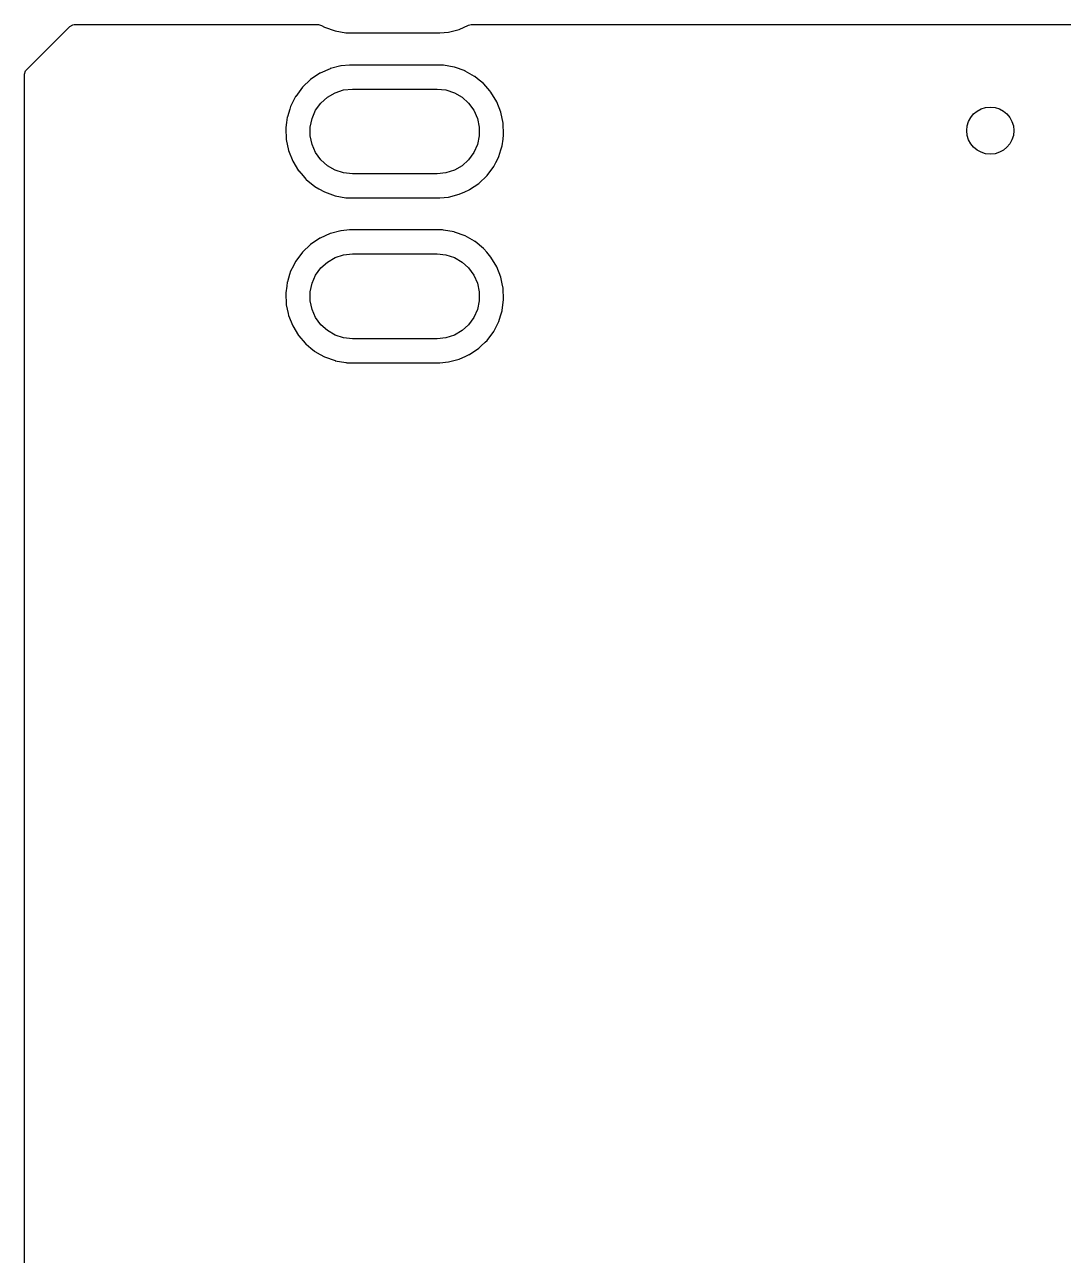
# Model space of a CAD drawing. Extents: x 1.86 to 8.44, y -4.92 to -0.87.
# Drawn here: x 1.86 to 2.728, y -3.893 to -2.864 of the extents above; entities that cross this region are included whole.
import ezdxf

# ---------------------------------------------------------------- set-up
doc = ezdxf.new("R2010")
doc.units = 0
doc.header["$MEASUREMENT"] = 0
doc.layers.add('BLACK', color=7, linetype='CONTINUOUS')

msp = doc.modelspace()

# ---------------------------------------------------------------- linework, layer by layer
at = {"layer": 'BLACK', "linetype": 'CONTINUOUS'}
for p, q in [((1.86169, -2.90209), (1.89815, -2.86563)), ((1.89815, -2.86563), (1.90061, -2.86429)), ((1.90061, -2.86429), (1.90166, -2.86417)), ((1.90166, -2.86417), (2.10599, -2.86417)), ((2.10599, -2.86417), (2.10844, -2.86482)), ((2.10844, -2.86482), (2.11081, -2.86617)), ((2.11081, -2.86617), (2.11966, -2.86938)), ((2.11966, -2.86938), (2.11986, -2.86942)), ((2.11986, -2.86942), (2.11986, -2.86942)), ((2.11986, -2.86942), (2.12876, -2.87103)), ((2.2146, -2.87045), (2.2233, -2.8682)), ((2.2233, -2.8682), (2.22351, -2.86814)), ((2.2233, -2.8682), (2.2233, -2.8682)), ((2.22351, -2.86814), (2.23135, -2.86461)), ((2.23135, -2.86461), (2.23338, -2.86417)), ((2.23338, -2.86417), (4.54519, -2.86417)), ((2.12876, -2.87103), (2.12876, -2.87103)), ((2.12876, -2.87103), (2.12892, -2.87106)), ((2.12892, -2.87106), (2.12964, -2.87109)), ((2.12964, -2.87109), (2.12984, -2.8711)), ((2.12984, -2.8711), (2.12984, -2.8711)), ((2.12984, -2.8711), (2.1299, -2.8711)), ((2.1299, -2.8711), (2.20738, -2.8711)), ((2.20738, -2.8711), (2.2144, -2.87051)), ((2.2144, -2.87051), (2.2146, -2.87045)), ((2.2146, -2.87045), (2.2146, -2.87045)), ((2.12457, -2.89864), (2.11587, -2.9009)), ((2.12478, -2.89859), (2.12457, -2.89864)), ((2.12457, -2.89864), (2.12457, -2.89864)), ((2.13179, -2.89799), (2.12478, -2.89859)), ((2.20927, -2.89799), (2.13179, -2.89799)), ((2.20933, -2.89799), (2.20927, -2.89799)), ((2.20953, -2.898), (2.20933, -2.89799)), ((2.20933, -2.89799), (2.20933, -2.89799)), ((2.21026, -2.89804), (2.20953, -2.898)), ((2.21042, -2.89807), (2.21026, -2.89804)), ((2.21931, -2.89968), (2.21042, -2.89807)), ((2.21042, -2.89807), (2.21042, -2.89807)), ((2.21952, -2.89971), (2.21931, -2.89968)), ((2.21931, -2.89968), (2.21931, -2.89968)), ((2.22836, -2.90292), (2.21952, -2.89971)), ((1.86024, -2.9056), (1.86102, -2.90292)), ((1.86024, -4.87984), (1.86024, -2.9056)), ((1.86102, -2.90292), (1.86169, -2.90209)), ((2.09928, -2.91007), (2.09247, -2.91657)), ((2.10709, -2.90482), (2.09928, -2.91007)), ((2.10728, -2.90473), (2.10709, -2.90482)), ((2.11548, -2.90104), (2.10728, -2.90473)), ((2.10728, -2.90473), (2.10728, -2.90473)), ((2.11567, -2.90095), (2.11548, -2.90104)), ((2.11587, -2.9009), (2.11567, -2.90095)), ((2.11587, -2.9009), (2.11587, -2.9009)), ((2.22855, -2.90303), (2.22836, -2.90292)), ((2.23636, -2.90748), (2.22855, -2.90303)), ((2.23654, -2.90758), (2.23636, -2.90748)), ((2.23636, -2.90748), (2.23636, -2.90748)), ((2.23875, -2.90939), (2.23654, -2.90758)), ((2.24366, -2.91341), (2.23875, -2.90939)), ((2.09247, -2.91657), (2.08685, -2.92412)), ((2.11974, -2.92108), (2.12679, -2.91879)), ((2.12679, -2.91879), (2.13415, -2.91801)), ((2.13415, -2.91801), (2.20502, -2.91801)), ((2.20502, -2.91801), (2.21239, -2.91879)), ((2.21239, -2.91879), (2.21943, -2.92108)), ((2.24382, -2.91355), (2.24366, -2.91341)), ((2.24366, -2.91341), (2.24366, -2.91341)), ((2.24396, -2.91371), (2.24382, -2.91355)), ((2.249, -2.91951), (2.24396, -2.91371)), ((2.24396, -2.91371), (2.24396, -2.91371)), ((2.24999, -2.92065), (2.249, -2.91951)), ((2.25487, -2.9287), (2.24999, -2.92065)), ((2.08676, -2.92431), (2.08278, -2.93213)), ((2.08685, -2.92412), (2.08676, -2.92431)), ((2.08676, -2.92431), (2.08676, -2.92431)), ((2.10347, -2.93573), (2.10782, -2.92974)), ((2.10782, -2.92974), (2.11333, -2.92478)), ((2.11333, -2.92478), (2.11974, -2.92108)), ((2.21943, -2.92108), (2.22585, -2.92478)), ((2.22585, -2.92478), (2.23135, -2.92974)), ((2.23135, -2.92974), (2.23571, -2.93573)), ((2.25833, -2.93745), (2.25487, -2.9287)), ((2.0798, -2.94149), (2.07919, -2.9461)), ((2.07986, -2.94129), (2.0798, -2.94149)), ((2.08184, -2.93492), (2.07986, -2.94129)), ((2.07986, -2.94129), (2.07986, -2.94129)), ((2.08259, -2.93251), (2.08184, -2.93492)), ((2.08278, -2.93213), (2.08259, -2.93251)), ((2.10045, -2.9425), (2.10347, -2.93573)), ((2.23571, -2.93573), (2.23872, -2.9425)), ((2.26026, -2.94666), (2.25833, -2.93745)), ((2.07866, -2.9501), (2.07856, -2.95082)), ((2.07856, -2.95082), (2.07892, -2.96023)), ((2.07919, -2.9461), (2.07866, -2.9501)), ((2.09891, -2.94974), (2.10045, -2.9425)), ((2.09891, -2.95715), (2.09891, -2.94974)), ((2.23872, -2.9425), (2.24026, -2.94974)), ((2.24026, -2.94974), (2.24026, -2.95715)), ((2.26061, -2.95607), (2.26026, -2.94666)), ((2.07892, -2.96023), (2.08085, -2.96944)), ((2.10045, -2.96439), (2.09891, -2.95715)), ((2.24026, -2.95715), (2.23872, -2.96439)), ((2.25937, -2.9654), (2.26012, -2.95979)), ((2.26012, -2.95979), (2.26058, -2.95627)), ((2.26058, -2.95627), (2.26061, -2.95607)), ((2.26058, -2.95627), (2.26058, -2.95627)), ((2.08085, -2.96944), (2.0843, -2.97819)), ((2.10347, -2.97116), (2.10045, -2.96439)), ((2.10782, -2.97715), (2.10347, -2.97116)), ((2.23571, -2.97116), (2.23135, -2.97715)), ((2.23872, -2.96439), (2.23571, -2.97116)), ((2.25658, -2.97438), (2.25831, -2.96884)), ((2.25831, -2.96884), (2.25931, -2.9656)), ((2.25931, -2.9656), (2.25937, -2.9654)), ((2.25931, -2.9656), (2.25931, -2.9656)), ((2.0843, -2.97819), (2.08919, -2.98624)), ((2.11333, -2.98211), (2.10782, -2.97715)), ((2.11974, -2.98581), (2.11333, -2.98211)), ((2.22585, -2.98211), (2.21943, -2.98581)), ((2.23135, -2.97715), (2.22585, -2.98211)), ((2.2467, -2.99032), (2.25232, -2.98277)), ((2.25232, -2.98277), (2.25401, -2.97944)), ((2.25401, -2.97944), (2.25649, -2.97457)), ((2.25649, -2.97457), (2.25658, -2.97438)), ((2.25649, -2.97457), (2.25649, -2.97457)), ((2.08919, -2.98624), (2.08932, -2.98639)), ((2.08932, -2.98639), (2.09304, -2.99067)), ((2.09304, -2.99067), (2.09535, -2.99334)), ((2.12679, -2.9881), (2.11974, -2.98581)), ((2.13415, -2.98888), (2.12679, -2.9881)), ((2.20502, -2.98888), (2.13415, -2.98888)), ((2.21239, -2.9881), (2.20502, -2.98888)), ((2.21943, -2.98581), (2.21239, -2.9881)), ((2.23989, -2.99682), (2.2467, -2.99032)), ((2.09535, -2.99334), (2.09552, -2.99348)), ((2.09552, -2.99348), (2.09552, -2.99348)), ((2.09552, -2.99348), (2.10004, -2.99718)), ((2.10004, -2.99718), (2.10263, -2.99931)), ((2.10263, -2.99931), (2.10281, -2.99941)), ((2.10281, -2.99941), (2.10281, -2.99941)), ((2.10281, -2.99941), (2.10626, -3.00138)), ((2.10626, -3.00138), (2.11081, -3.00397)), ((2.22812, -3.00386), (2.23189, -3.00216)), ((2.23189, -3.00216), (2.23209, -3.00207)), ((2.23189, -3.00216), (2.23189, -3.00216)), ((2.23209, -3.00207), (2.23989, -2.99682)), ((2.11081, -3.00397), (2.11966, -3.00718)), ((2.11966, -3.00718), (2.11986, -3.00721)), ((2.11986, -3.00721), (2.11986, -3.00721)), ((2.11986, -3.00721), (2.12876, -3.00882)), ((2.12876, -3.00882), (2.12876, -3.00882)), ((2.12876, -3.00882), (2.12892, -3.00885)), ((2.12892, -3.00885), (2.12964, -3.00889)), ((2.12964, -3.00889), (2.12984, -3.00889)), ((2.12984, -3.00889), (2.12984, -3.00889)), ((2.12984, -3.00889), (2.1299, -3.0089)), ((2.1299, -3.0089), (2.20738, -3.0089)), ((2.20738, -3.0089), (2.2144, -3.0083)), ((2.2144, -3.0083), (2.2146, -3.00825)), ((2.2146, -3.00825), (2.2233, -3.00599)), ((2.2146, -3.00825), (2.2146, -3.00825)), ((2.2233, -3.00599), (2.22351, -3.00594)), ((2.2233, -3.00599), (2.2233, -3.00599)), ((2.22351, -3.00594), (2.22812, -3.00386)), ((2.10709, -3.04261), (2.09928, -3.04787)), ((2.10728, -3.04253), (2.10709, -3.04261)), ((2.11548, -3.03883), (2.10728, -3.04253)), ((2.10728, -3.04253), (2.10728, -3.04253)), ((2.11567, -3.03875), (2.11548, -3.03883)), ((2.11587, -3.03869), (2.11567, -3.03875)), ((2.12457, -3.03644), (2.11587, -3.03869)), ((2.11587, -3.03869), (2.11587, -3.03869)), ((2.12478, -3.03638), (2.12457, -3.03644)), ((2.12457, -3.03644), (2.12457, -3.03644)), ((2.13179, -3.03579), (2.12478, -3.03638)), ((2.20927, -3.03579), (2.13179, -3.03579)), ((2.20933, -3.03579), (2.20927, -3.03579)), ((2.20953, -3.0358), (2.20933, -3.03579)), ((2.20933, -3.03579), (2.20933, -3.03579)), ((2.21026, -3.03583), (2.20953, -3.0358)), ((2.21042, -3.03586), (2.21026, -3.03583)), ((2.21931, -3.03747), (2.21042, -3.03586)), ((2.21042, -3.03586), (2.21042, -3.03586)), ((2.21952, -3.03751), (2.21931, -3.03747)), ((2.21931, -3.03747), (2.21931, -3.03747)), ((2.22836, -3.04072), (2.21952, -3.03751)), ((2.22855, -3.04082), (2.22836, -3.04072)), ((2.23636, -3.04527), (2.22855, -3.04082)), ((2.09247, -3.05436), (2.08685, -3.06191)), ((2.09928, -3.04787), (2.09247, -3.05436)), ((2.23654, -3.04537), (2.23636, -3.04527)), ((2.23636, -3.04527), (2.23636, -3.04527)), ((2.2367, -3.04551), (2.23654, -3.04537)), ((2.24366, -3.05121), (2.2367, -3.04551)), ((2.24382, -3.05134), (2.24366, -3.05121)), ((2.24366, -3.05121), (2.24366, -3.05121)), ((2.24396, -3.0515), (2.24382, -3.05134)), ((2.24644, -3.05436), (2.24396, -3.0515)), ((2.24396, -3.0515), (2.24396, -3.0515)), ((2.24999, -3.05845), (2.24644, -3.05436)), ((2.08676, -3.0621), (2.08485, -3.06586)), ((2.08685, -3.06191), (2.08676, -3.0621)), ((2.08676, -3.0621), (2.08676, -3.0621)), ((2.10782, -3.06753), (2.11333, -3.06257)), ((2.11333, -3.06257), (2.11974, -3.05887)), ((2.11974, -3.05887), (2.12679, -3.05658)), ((2.12679, -3.05658), (2.13415, -3.05581)), ((2.13415, -3.05581), (2.20502, -3.05581)), ((2.20502, -3.05581), (2.21239, -3.05658)), ((2.21239, -3.05658), (2.21943, -3.05887)), ((2.21943, -3.05887), (2.22585, -3.06257)), ((2.22585, -3.06257), (2.23135, -3.06753)), ((2.25487, -3.06649), (2.24999, -3.05845)), ((2.08176, -3.07298), (2.07986, -3.07909)), ((2.08259, -3.0703), (2.08176, -3.07298)), ((2.08485, -3.06586), (2.08259, -3.0703)), ((2.10045, -3.08029), (2.10347, -3.07352)), ((2.10347, -3.07352), (2.10782, -3.06753)), ((2.23135, -3.06753), (2.23571, -3.07352)), ((2.23571, -3.07352), (2.23872, -3.08029)), ((2.25833, -3.07525), (2.25487, -3.06649)), ((2.25947, -3.08071), (2.25833, -3.07525)), ((2.07933, -3.0828), (2.07862, -3.08819)), ((2.0798, -3.07929), (2.07933, -3.0828)), ((2.07986, -3.07909), (2.0798, -3.07929)), ((2.07986, -3.07909), (2.07986, -3.07909)), ((2.09891, -3.08754), (2.10045, -3.08029)), ((2.23872, -3.08029), (2.24026, -3.08754)), ((2.26026, -3.08446), (2.25947, -3.08071)), ((2.26061, -3.09386), (2.26026, -3.08446)), ((2.07862, -3.08819), (2.07856, -3.08862)), ((2.07856, -3.08862), (2.07892, -3.09802)), ((2.09891, -3.09494), (2.09891, -3.08754)), ((2.10045, -3.10219), (2.09891, -3.09494)), ((2.24026, -3.09494), (2.23872, -3.10219)), ((2.24026, -3.08754), (2.24026, -3.09494)), ((2.25937, -3.10319), (2.26061, -3.09386)), ((2.07892, -3.09802), (2.07896, -3.09823)), ((2.07896, -3.09823), (2.0805, -3.10556)), ((2.0805, -3.10556), (2.08085, -3.10723)), ((2.10347, -3.10896), (2.10045, -3.10219)), ((2.23872, -3.10219), (2.23571, -3.10896)), ((2.25806, -3.10743), (2.25931, -3.10339)), ((2.25931, -3.10339), (2.25937, -3.10319)), ((2.25931, -3.10339), (2.25931, -3.10339)), ((2.08085, -3.10723), (2.0843, -3.11599)), ((2.0843, -3.11599), (2.08919, -3.12403)), ((2.10782, -3.11495), (2.10347, -3.10896)), ((2.11333, -3.11991), (2.10782, -3.11495)), ((2.23135, -3.11495), (2.22585, -3.11991)), ((2.23571, -3.10896), (2.23135, -3.11495)), ((2.25257, -3.12008), (2.25649, -3.11237)), ((2.25649, -3.11237), (2.25658, -3.11218)), ((2.25649, -3.11237), (2.25649, -3.11237)), ((2.25658, -3.11218), (2.25806, -3.10743)), ((2.08919, -3.12403), (2.08932, -3.12419)), ((2.08932, -3.12419), (2.09475, -3.13044)), ((2.11974, -3.12361), (2.11333, -3.11991)), ((2.12679, -3.1259), (2.11974, -3.12361)), ((2.13415, -3.12667), (2.12679, -3.1259)), ((2.20502, -3.12667), (2.13415, -3.12667)), ((2.21239, -3.1259), (2.20502, -3.12667)), ((2.21943, -3.12361), (2.21239, -3.1259)), ((2.22585, -3.11991), (2.21943, -3.12361)), ((2.2467, -3.12812), (2.25232, -3.12057)), ((2.25232, -3.12057), (2.25257, -3.12008)), ((2.09475, -3.13044), (2.09535, -3.13114)), ((2.09535, -3.13114), (2.09552, -3.13127)), ((2.09552, -3.13127), (2.09552, -3.13127)), ((2.09552, -3.13127), (2.09941, -3.13447)), ((2.09941, -3.13447), (2.10263, -3.13711)), ((2.23209, -3.13987), (2.23989, -3.13461)), ((2.23989, -3.13461), (2.24187, -3.13272)), ((2.24187, -3.13272), (2.24523, -3.12952)), ((2.24523, -3.12952), (2.2467, -3.12812)), ((2.10263, -3.13711), (2.10281, -3.13721)), ((2.10281, -3.13721), (2.10281, -3.13721)), ((2.10281, -3.13721), (2.10728, -3.13975)), ((2.10728, -3.13975), (2.11081, -3.14176)), ((2.11081, -3.14176), (2.11966, -3.14497)), ((2.11966, -3.14497), (2.11986, -3.14501)), ((2.11986, -3.14501), (2.11986, -3.14501)), ((2.11986, -3.14501), (2.12876, -3.14662)), ((2.12876, -3.14662), (2.12876, -3.14662)), ((2.12876, -3.14662), (2.12892, -3.14665)), ((2.12892, -3.14665), (2.12964, -3.14668)), ((2.12964, -3.14668), (2.12984, -3.14669)), ((2.12984, -3.14669), (2.12984, -3.14669)), ((2.12984, -3.14669), (2.1299, -3.14669)), ((2.1299, -3.14669), (2.20738, -3.14669)), ((2.20738, -3.14669), (2.2144, -3.1461)), ((2.2144, -3.1461), (2.2146, -3.14604)), ((2.2146, -3.14604), (2.2233, -3.14379)), ((2.2146, -3.14604), (2.2146, -3.14604)), ((2.2233, -3.14379), (2.22351, -3.14373)), ((2.2233, -3.14379), (2.2233, -3.14379)), ((2.22351, -3.14373), (2.22909, -3.14122)), ((2.22909, -3.14122), (2.23189, -3.13995)), ((2.23189, -3.13995), (2.23209, -3.13987)), ((2.23189, -3.13995), (2.23189, -3.13995))]:
    msp.add_line(p, q, dxfattribs=at)
at = {"layer": 'BLACK'}
msp.add_circle((2.66732, -2.95276), 0.01969, dxfattribs=at)

doc.saveas('drawing.dxf')
